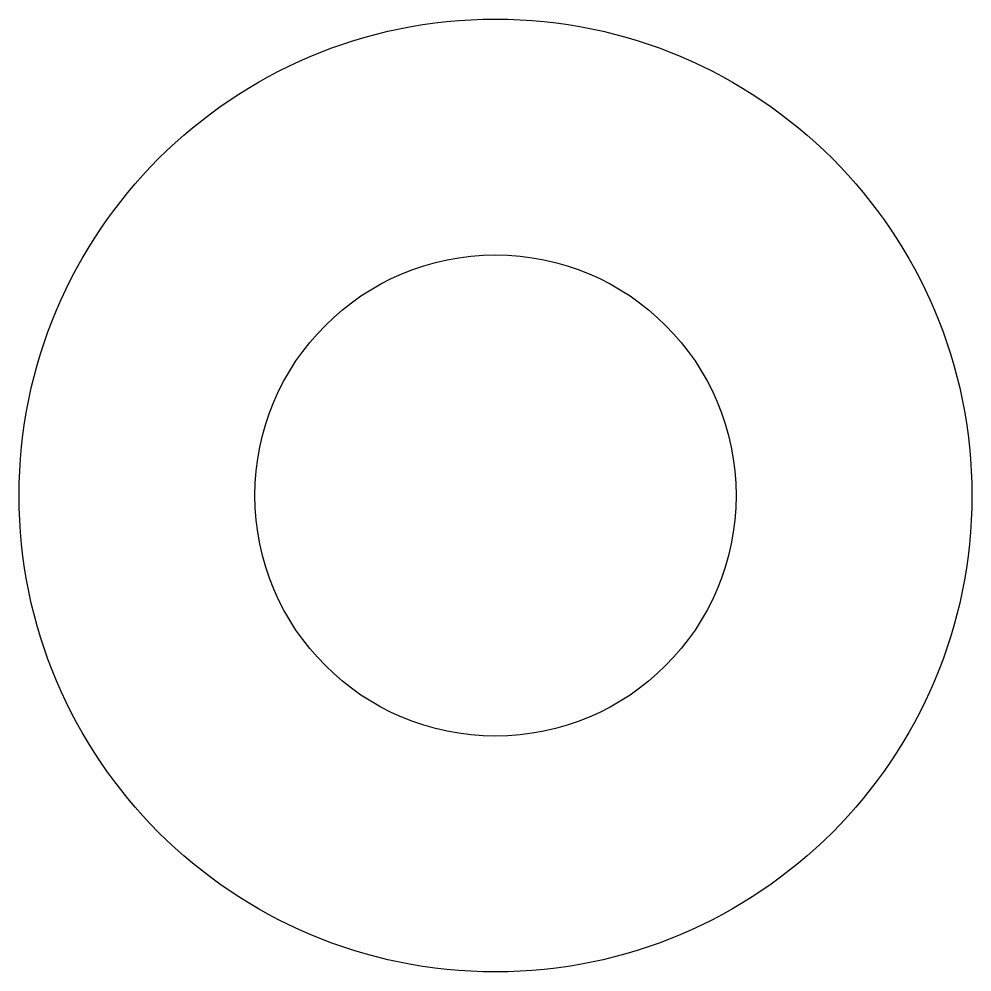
# Model space of a CAD drawing. Header units: millimetres. Extents: x -20 to 20, y -20 to 20.
import ezdxf

# ---------------------------------------------------------------- set-up
doc = ezdxf.new("R2010")
doc.units = ezdxf.units.MM
doc.layers.get('0').update_dxf_attribs({"linetype": 'CONTINUOUS'})

msp = doc.modelspace()

# ---------------------------------------------------------------- linework, layer by layer
for radius in [20, 20, 10.1, 10.1]:
    msp.add_circle((0, 0), radius)

doc.saveas('drawing.dxf')
